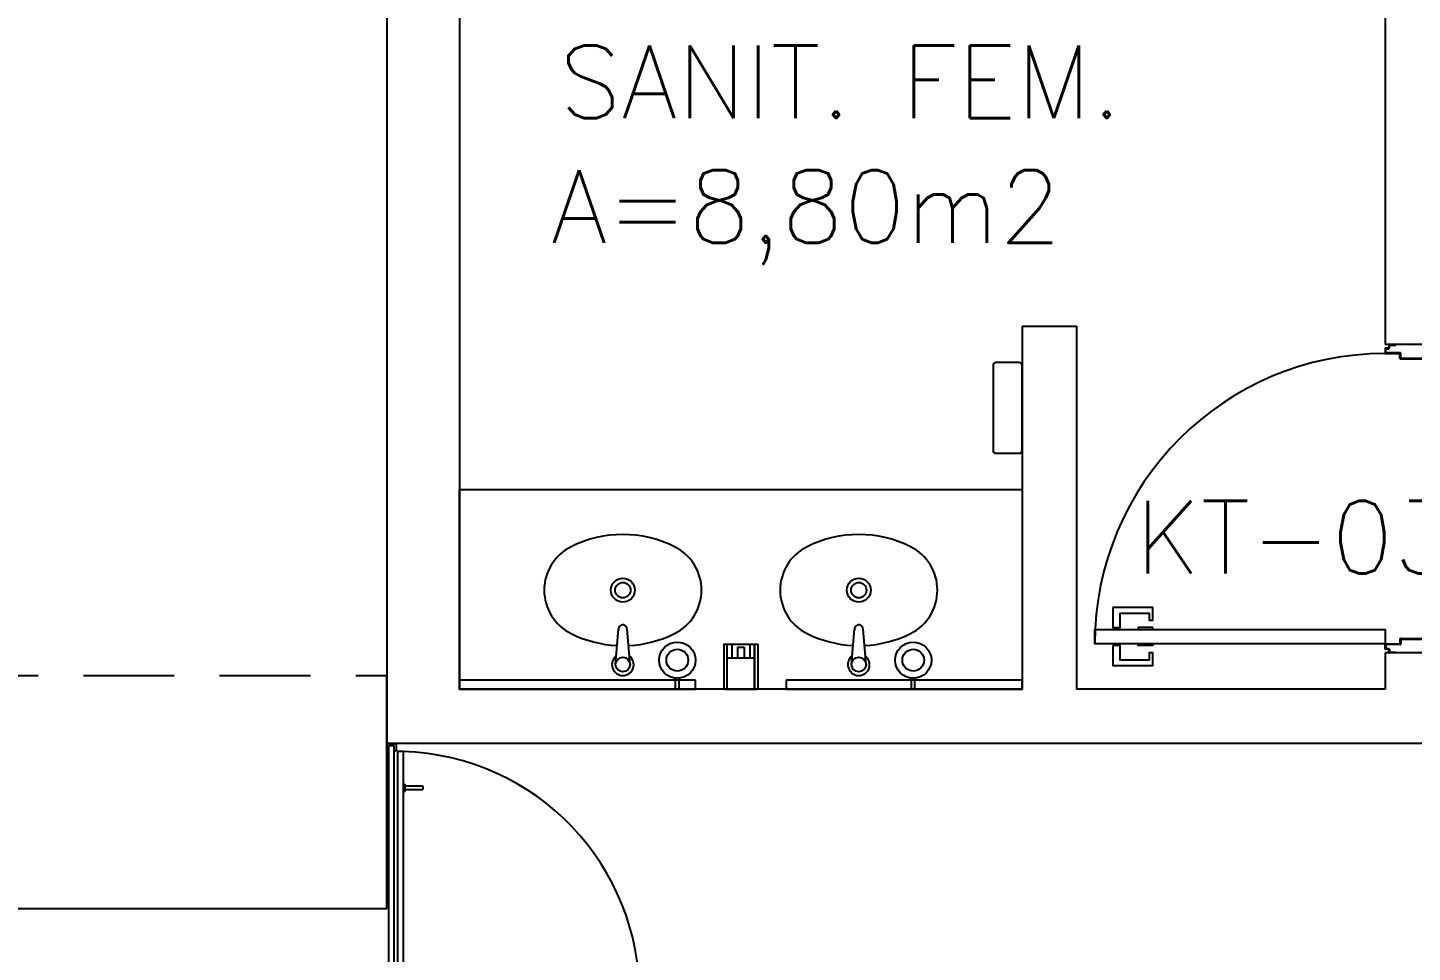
# Model space of a CAD drawing. Header units: millimetres. Extents: x 2128 to 2646, y 1972 to 2207.
# Drawn here: x 2370.822 to 2374.636, y 2138.79 to 2141.338 of the extents above; entities that cross this region are included whole.
import ezdxf

# ---------------------------------------------------------------- set-up
doc = ezdxf.new("R2010")
doc.units = ezdxf.units.MM
doc.linetypes.add('HIDDEN', pattern=[0.375, 0.25, -0.125])
for name, color, linetype in [('AR-ALV', 2, 'Continuous'), ('AR-ESCADA', 2, 'Continuous'), ('AR-LOUCAS', 2, 'Continuous'), ('AR-PISO-V1', 1, 'Continuous'), ('AR-PORTA', 1, 'Continuous'), ('AR-PROJ', 1, 'HIDDEN'), ('AR-VIDRO', 2, 'Continuous'), ('BC-CUBA', 1, 'Continuous'), ('BGR- VISTA', 12, 'Continuous'), ('ENDEREÇO', 2, 'Continuous'), ('maçaneta', 1, 'Continuous'), ('montantes', 1, 'Continuous'), ('mov', 1, 'Continuous'), ('PLAT-CONG', 7, 'Continuous'), ('PM-PERFIL U-C', 2, 'Continuous'), ('pm1', 2, 'Continuous'), ('TEXTO', 2, 'Continuous'), ('WC1', 1, 'Continuous'), ('WC2', 1, 'Continuous'), ('Área', 2, 'Continuous')]:
    doc.layers.add(name, color=color, linetype=linetype)
doc.styles.add('UNB-100', font='simplex.shx', dxfattribs={"height": 0.2})
doc.styles.add('UNB1-100', font='simplex.shx', dxfattribs={"height": 0.2})

# ---------------------------------------------------------------- blocks, each defined once
blk = doc.blocks.new('CUBA-01P')
at = {"layer": 'WC1'}
blk.add_circle((-0.15, -0.08), 0.05, dxfattribs=at)
for centre, radius, start, end in [((0, -0.4404), 0.3205, 92.8226, 116.4054), ((0, -0.4404), 0.3205, 63.5946, 87.2424), ((-0.0831, -0.273), 0.1336, 116.4054, 243.5946), ((0.0831, -0.273), 0.1336, 296.4054, 63.5946), ((0, -0.1056), 0.3205, 243.5946, 296.4054)]:
    blk.add_arc(centre, radius, start, end, dxfattribs=at)
at = {"layer": 'WC2'}
for p, q in [((-0.1548, 0), (-0.1548, -0.0303)), ((-0.1448, 0), (-0.1448, -0.0303)), ((-0.02, -0.068), (-0.0118, -0.1652)), ((0.02, -0.068), (0.0118, -0.1652))]:
    blk.add_line(p, q, dxfattribs=at)
for centre, radius in [((-0.15, -0.08), 0.03), ((0, -0.068), 0.02), ((0, -0.273), 0.033), ((0, -0.273), 0.0212)]:
    blk.add_circle(centre, radius, dxfattribs=at)
for centre, radius, start, end in [((0.0002, -0.0678), 0.03, 306.4013, 232.6706), ((0.0002, -0.1652), 0.012, 180, 10.1205)]:
    blk.add_arc(centre, radius, start, end, dxfattribs=at)
blk = doc.blocks.new('BGR1')
at = {"layer": 'BGR- VISTA'}
blk.add_lwpolyline([(0, 0.55), (1.55, 0.55), (1.55, 0), (0, 0)], close=True, dxfattribs=at)
at = {"layer": 'BC-CUBA', "rotation": 180}
for p in [(0.45, 0), (1.1, 0)]:
    blk.add_blockref('CUBA-01P', p, dxfattribs=at)
blk = doc.blocks.new('PV1')
at = {"layer": 'AR-VIDRO'}
for p, q in [((0.0215, 0.0443), (0.0215, 0.0293)), ((0.0215, 0.0443), (0.6875, 0.0443)), ((2.7035, 0.0443), (2.0375, 0.0443)), ((2.7035, 0.0443), (2.7035, 0.0293)), ((0.6825, 0.02), (0.005, 0.02)), ((0.6825, 0.005), (0.005, 0.005)), ((0.0215, 0.0293), (0.6875, 0.0293)), ((2.7035, 0.0293), (2.0375, 0.0293)), ((2.0425, 0.02), (2.72, 0.02)), ((2.0425, 0.005), (2.72, 0.005))]:
    blk.add_line(p, q, dxfattribs=at)
at = {"layer": 'maçaneta'}
for p, q in [((0.1165, 0.0993), (0.1265, 0.0993)), ((0.1165, 0.0493), (0.1165, 0.0993)), ((0.1265, 0.0493), (0.1265, 0.0993)), ((2.5985, 0.0493), (2.5985, 0.0993)), ((2.6085, 0.0993), (2.5985, 0.0993)), ((2.6085, 0.0493), (2.6085, 0.0993)), ((0.1115, 0.0443), (0.1115, 0.0493)), ((0.1115, 0.0493), (0.1315, 0.0493)), ((0.1315, 0.0443), (0.1315, 0.0493)), ((2.6135, 0.0493), (2.5935, 0.0493)), ((2.5935, 0.0443), (2.5935, 0.0493)), ((2.6135, 0.0443), (2.6135, 0.0493))]:
    blk.add_line(p, q, dxfattribs=at)
at = {"layer": 'montantes'}
for p, q in [((0.6425, 0.0493), (0.6925, 0.0493)), ((0.6875, 0.0443), (0.6875, 0.0293)), ((0.6925, 0.0493), (0.6925, 0.025)), ((2.0325, 0.0493), (2.0325, 0.025)), ((2.0825, 0.0493), (2.0325, 0.0493)), ((2.0375, 0.0443), (2.0375, 0.0293)), ((0, 0), (0, 0.025)), ((0, 0.025), (0.02, 0.025)), ((0, 0), (0.02, 0)), ((0.005, 0.005), (0.005, 0.02)), ((0.02, 0.02), (0.02, 0.025)), ((0.02, 0), (0.02, 0.005)), ((0.6425, 0.025), (0.6925, 0.025)), ((0.6875, 0.025), (0.6675, 0.025)), ((0.6675, 0.02), (0.6675, 0.025)), ((0.6675, 0), (0.6675, 0.005)), ((0.6875, 0), (0.6675, 0)), ((0.6825, 0.005), (0.6825, 0.02)), ((0.6875, 0), (0.6875, 0.025)), ((2.0825, 0.025), (2.0325, 0.025)), ((2.0375, 0.025), (2.0575, 0.025)), ((2.0375, 0), (2.0375, 0.025)), ((2.0375, 0), (2.0575, 0)), ((2.0425, 0.005), (2.0425, 0.02)), ((2.0575, 0.02), (2.0575, 0.025)), ((2.0575, 0), (2.0575, 0.005)), ((2.705, 0.02), (2.705, 0.025)), ((2.725, 0.025), (2.705, 0.025)), ((2.705, 0), (2.705, 0.005)), ((2.725, 0), (2.705, 0)), ((2.72, 0.005), (2.72, 0.02)), ((2.725, 0), (2.725, 0.025))]:
    blk.add_line(p, q, dxfattribs=at)
for centre in [(0.6925, 0.02), (2.0325, 0.02)]:
    blk.add_circle(centre, 0.005, dxfattribs=at)
for centre, start, end in [((0.6425, 0.0443), 90, 180), ((2.0825, 0.0443), 0, 90), ((0.6425, 0.03), 180, 270), ((2.0825, 0.03), 270, 0)]:
    blk.add_arc(centre, 0.005, start, end, dxfattribs=at)
at = {"layer": 'mov'}
for centre, start, end in [((0.692, 0.025), 0, 178.3547), ((2.033, 0.025), 1.6453, 180)]:
    blk.add_arc(centre, 0.6705, start, end, dxfattribs=at)
blk = doc.blocks.new('PM3')
at = {"layer": 'maçaneta'}
for points in [[(0.02, 0.825), (-0.035, 0.825), (-0.035, 0.715), (0, 0.715), (0, 0.725), (-0.02, 0.725), (-0.02, 0.8035, -0.414214), (-0.0185, 0.805), (0.02, 0.805)], [(0.125, 0.825), (0.07, 0.825), (0.07, 0.805), (0.1085, 0.805, -0.414214), (0.11, 0.8035), (0.11, 0.725), (0.09, 0.725), (0.09, 0.715), (0.125, 0.715)]]:
    blk.add_lwpolyline(points, format="xyb", close=True, dxfattribs=at)
for points in [[(0.02, 0.715), (0.02, 0.755), (0.025, 0.755), (0.025, 0.715)], [(0.07, 0.715), (0.07, 0.755), (0.065, 0.755), (0.065, 0.715)]]:
    blk.add_lwpolyline(points, close=True, dxfattribs=at)
at = {"layer": 'mov'}
blk.add_arc((0.025, 0.075), 0.8, 0, 90, dxfattribs=at)
at = {"layer": 'PM-PERFIL U-C'}
for p, q in [((0, 0.045), (0, 0.0635)), ((0.002, 0.045), (0, 0.045)), ((0.0015, 0.065), (0.01, 0.065)), ((0.002, 0.063), (0.002, 0.045)), ((0.0105, 0.063), (0.002, 0.063)), ((0.01, 0.065), (0.01, 0.0735)), ((0.0115, 0.075), (0.0235, 0.075)), ((0.012, 0.073), (0.012, 0.0645)), ((0.023, 0.073), (0.012, 0.073)), ((0.023, 0.0335), (0.023, 0.073)), ((0.025, 0.0735), (0.025, 0.034)), ((0.825, 0.0735), (0.825, 0.034)), ((0.8385, 0.075), (0.8265, 0.075)), ((0.827, 0.073), (0.838, 0.073)), ((0.827, 0.0335), (0.827, 0.073)), ((0.838, 0.073), (0.838, 0.0645)), ((0.8395, 0.063), (0.848, 0.063)), ((0.84, 0.065), (0.84, 0.0735)), ((0.8485, 0.065), (0.84, 0.065)), ((0.848, 0.063), (0.848, 0.045)), ((0.848, 0.045), (0.85, 0.045)), ((0.85, 0.045), (0.85, 0.0635)), ((0.038, 0.032), (0.0245, 0.032)), ((0.0385, 0.034), (0.025, 0.034)), ((0.038, 0.032), (0.038, -0.073)), ((0.04, 0.0325), (0.04, -0.0735)), ((0.81, 0.0325), (0.81, -0.0735)), ((0.8115, 0.034), (0.825, 0.034)), ((0.812, 0.032), (0.8255, 0.032)), ((0.812, 0.032), (0.812, -0.073)), ((0, -0.045), (0.002, -0.045)), ((0, -0.0635), (0, -0.045)), ((0.01, -0.065), (0.0015, -0.065)), ((0.002, -0.045), (0.002, -0.063)), ((0.002, -0.063), (0.0105, -0.063)), ((0.01, -0.0735), (0.01, -0.065)), ((0.0385, -0.075), (0.0115, -0.075)), ((0.012, -0.0645), (0.012, -0.073)), ((0.012, -0.073), (0.038, -0.073)), ((0.8115, -0.075), (0.8385, -0.075)), ((0.838, -0.073), (0.812, -0.073)), ((0.838, -0.0645), (0.838, -0.073)), ((0.848, -0.063), (0.8395, -0.063)), ((0.84, -0.0735), (0.84, -0.065)), ((0.84, -0.065), (0.8485, -0.065)), ((0.85, -0.045), (0.848, -0.045)), ((0.848, -0.045), (0.848, -0.063)), ((0.85, -0.0635), (0.85, -0.045))]:
    blk.add_line(p, q, dxfattribs=at)
for centre, start, end in [((0.0015, 0.0635), 90, 180), ((0.0115, 0.0735), 90, 180), ((0.0105, 0.0645), 270, 0), ((0.0235, 0.0735), 360, 90), ((0.8265, 0.0735), 90, 180), ((0.8395, 0.0645), 180, 270), ((0.8385, 0.0735), 0, 90), ((0.8485, 0.0635), 0, 90), ((0.0245, 0.0335), 180, 270), ((0.0385, 0.0325), 0, 90), ((0.8115, 0.0325), 90, 180), ((0.8255, 0.0335), 270, 0), ((0.0015, -0.0635), 180, 270), ((0.0115, -0.0735), 180, 270), ((0.0105, -0.0645), 0, 90), ((0.0385, -0.0735), 269.9386, 0), ((0.8115, -0.0735), 180, 270.0614), ((0.8395, -0.0645), 90, 180), ((0.8385, -0.0735), 270, 0), ((0.8485, -0.0635), 270, 0)]:
    blk.add_arc(centre, 0.0015, start, end, dxfattribs=at)
at = {"layer": 'pm1'}
blk.add_lwpolyline([(0.065, 0.875), (0.065, 0.075), (0.025, 0.075), (0.025, 0.875)], close=True, dxfattribs=at)
blk = doc.blocks.new('A$C34151AAB')
at = {"layer": 'AR-PISO-V1'}
blk.add_line((36.441, 32.1178), (40.816, 32.1178), dxfattribs=at)
at = {"layer": 'AR-PROJ'}
blk.add_line((38.1051, 32.7597), (40.816, 32.7597), dxfattribs=at)
blk = doc.blocks.new('TLHR-01p')
at = {"layer": 'WC1'}
blk.add_lwpolyline([(-0.117, 0.08), (0.117, 0.08, -0.414214), (0.125, 0.072), (0.125, 0.008, -0.414214), (0.117, 0), (-0.117, 0, -0.414214), (-0.125, 0.008), (-0.125, 0.072, -0.414214)], format="xyb", close=True, dxfattribs=at)
blk = doc.blocks.new('SBSPRAY-P')
at = {"layer": 'WC1'}
for p, q in [((-0.0444, 0), (0.0444, 0)), ((-0.0469, -0.122), (-0.0469, -0.0025)), ((-0.0376, -0.0025), (-0.0376, -0.122)), ((0.0376, -0.122), (0.0376, -0.0025)), ((0.0376, -0.0025), (0.0376, -0.122)), ((0.0469, -0.122), (0.0469, -0.0025)), ((-0.0376, -0.0861), (0.0376, -0.0861)), ((-0.0444, -0.1245), (0.0444, -0.1245))]:
    blk.add_line(p, q, dxfattribs=at)
for centre, start, end in [((-0.0444, -0.0025), 90, 180), ((0.0444, -0.0025), 0, 90), ((-0.0351, -0.0025), 90, 180), ((0.0351, -0.0025), 0, 90), ((-0.0444, -0.122), 180, 270), ((-0.0351, -0.122), 180, 270), ((0.0351, -0.122), 270, 360), ((0.0444, -0.122), 270, 0)]:
    blk.add_arc(centre, 0.0025, start, end, dxfattribs=at)
at = {"layer": 'WC2'}
for p, q in [((-0.0247, -0.1245), (-0.0247, -0.0861)), ((-0.0096, -0.1161), (-0.0096, -0.0861)), ((0.0096, -0.1161), (0.0096, -0.0861)), ((0.0247, -0.1245), (0.0247, -0.0861)), ((-0.0096, -0.1161), (0.0096, -0.1161))]:
    blk.add_line(p, q, dxfattribs=at)
blk = doc.blocks.new('A$C201E7DEE')
at = {"layer": 'AR-PISO-V1'}
for p, q in [((40.816, 32.6986), (40.816, 33.3404)), ((36.441, 32.6986), (40.816, 32.6986))]:
    blk.add_line(p, q, dxfattribs=at)
at = {"layer": 'AR-PROJ'}
blk.add_line((38.1051, 33.3404), (40.816, 33.3404), dxfattribs=at)

msp = doc.modelspace()

# ---------------------------------------------------------------- linework, layer by layer
at = {"layer": 'AR-ALV'}
for p, q in [((2371.8115, 2142.9651), (2371.8115, 2139.3651)), ((2372.0115, 2142.9651), (2372.0115, 2139.5151)), ((2374.5615, 2142.9651), (2374.5615, 2140.4651)), ((2373.5615, 2140.5151), (2373.7115, 2140.5151)), ((2373.5615, 2140.5151), (2373.5615, 2139.5151)), ((2373.7115, 2140.5151), (2373.7115, 2139.5151)), ((2374.7115, 2140.4651), (2374.5615, 2140.4651)), ((2374.7115, 2139.6151), (2374.5615, 2139.6151)), ((2374.5615, 2139.6151), (2374.5615, 2139.5151)), ((2373.5615, 2139.5151), (2372.0115, 2139.5151)), ((2374.5615, 2139.5151), (2373.7115, 2139.5151)), ((2374.7115, 2139.3651), (2371.8115, 2139.3651))]:
    msp.add_line(p, q, dxfattribs=at)
at = {"layer": 'AR-PISO-V1'}
msp.add_line((2371.8115, 2138.9108), (2371.8115, 2139.3651), dxfattribs=at)
at = {"layer": 'WC2'}
for p, q in [((2372.6615, 2139.5401), (2372.0115, 2139.5401)), ((2372.0115, 2139.5401), (2372.0115, 2139.5151)), ((2372.0115, 2139.5151), (2372.6615, 2139.5151)), ((2372.6615, 2139.5151), (2372.6615, 2139.5401)), ((2373.5615, 2139.5401), (2372.9115, 2139.5401)), ((2372.9115, 2139.5401), (2372.9115, 2139.5151)), ((2372.9115, 2139.5151), (2373.5615, 2139.5151)), ((2373.5615, 2139.5151), (2373.5615, 2139.5401))]:
    msp.add_line(p, q, dxfattribs=at)

# ---------------------------------------------------------------- block references
at = {"layer": 'AR-ESCADA', "rotation": 270}
msp.add_blockref('PV1', (2371.8115, 2139.3651), dxfattribs=at)
at = {"layer": 'AR-LOUCAS', "xscale": -1}
for name, p, rotation in [('TLHR-01p', (2373.5615, 2140.2901), 90), ('SBSPRAY-P', (2372.7865, 2139.5151), 180)]:
    msp.add_blockref(name, p, dxfattribs=dict(at, rotation=rotation))
at = {"layer": 'AR-PORTA', "rotation": 90}
msp.add_blockref('PM3', (2374.6365, 2139.6151), dxfattribs=at)
at = {"layer": 'BGR- VISTA'}
msp.add_blockref('BGR1', (2372.0115, 2139.5151), dxfattribs=at)
at = {"layer": 'PLAT-CONG'}
for name, p in [('A$C34151AAB', (2330.9954, 2106.793)), ('A$C201E7DEE', (2330.9954, 2106.2122))]:
    msp.add_blockref(name, p, dxfattribs=at)

# ---------------------------------------------------------------- texts
at = {"layer": 'ENDEREÇO', "style": 'UNB1-100'}
msp.add_text('KT-03/11', height=0.2, dxfattribs=at).set_placement((2373.8733, 2139.834))
at = {"layer": 'TEXTO', "style": 'UNB-100'}
msp.add_text('SANIT. FEM.', height=0.2, dxfattribs=at).set_placement((2372.2859, 2141.089))
at = {"layer": 'Área', "style": 'UNB-100'}
msp.add_text('A=8,80m2', height=0.2, dxfattribs=at).set_placement((2372.2639, 2140.7452))

doc.saveas('drawing.dxf')
